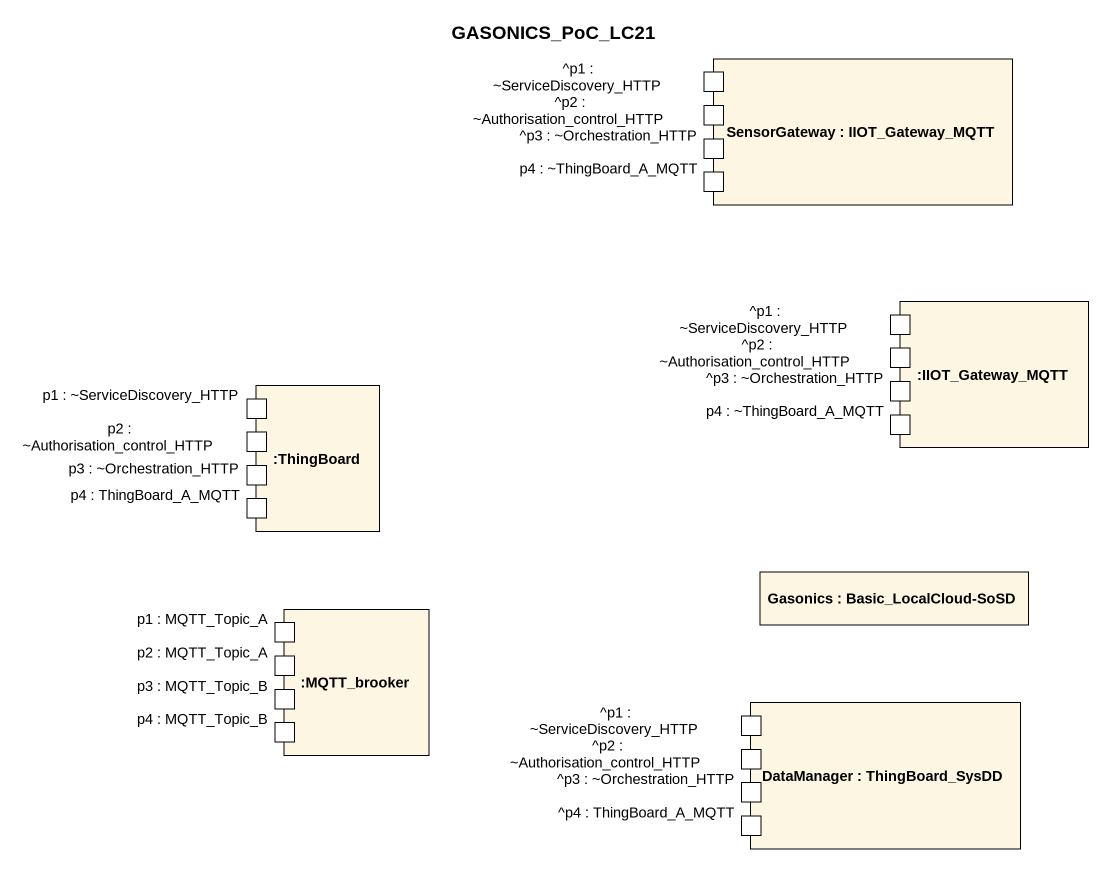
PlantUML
@startuml
title GASONICS_PoC_LC21
rectangle "SensorGateway : IIOT_Gateway_MQTT" as SensorGateway {
  port "^p1 : ~ServiceDiscovery_HTTP" as p1_ServiceDiscovery_HTTP
  port "^p2 : ~Authorisation_control_HTTP" as p2_Authorisation_control
  port "^p3 : ~Orchestration_HTTP" as p3_Orchestration_HTTP
  port "p4 : ~ThingBoard_A_MQTT" as p4_ThingBoard_A_MQTT
}
rectangle ":IIOT_Gateway_MQTT" as IIOT_Gateway_MQTT {
  port "^p1 : ~ServiceDiscovery_HTTP" as p1_ServiceDiscovery_HTTP_2
  port "^p2 : ~Authorisation_control_HTTP" as p2_Authorisation_control_2
  port "^p3 : ~Orchestration_HTTP" as p3_Orchestration_HTTP_2
  port "p4 : ~ThingBoard_A_MQTT" as p4_ThingBoard_A_MQTT_2
}
rectangle ":ThingBoard" as ThingBoard {
  port "p1 : ~ServiceDiscovery_HTTP" as p1_ServiceDiscovery_HTTP_3
  port "p2 : ~Authorisation_control_HTTP" as p2_Authorisation_control_3
  port "p3 : ~Orchestration_HTTP" as p3_Orchestration_HTTP_3
  port "p4 : ThingBoard_A_MQTT" as p4_ThingBoard_A_MQTT_3
}
rectangle ":MQTT_brooker" as MQTT_brooker {
  port "p1 : MQTT_Topic_A" as p1_MQTT_Topic_A
  port "p2 : MQTT_Topic_A" as p2_MQTT_Topic_A
  port "p3 : MQTT_Topic_B" as p3_MQTT_Topic_B
  port "p4 : MQTT_Topic_B" as p4_MQTT_Topic_B
}
rectangle "Gasonics : Basic_LocalCloud-SoSD" as Gasonics
rectangle "DataManager : ThingBoard_SysDD" as DataManager {
  port "^p1 : ~ServiceDiscovery_HTTP" as p1_ServiceDiscovery_HTTP_4
  port "^p2 : ~Authorisation_control_HTTP" as p2_Authorisation_control_4
  port "^p3 : ~Orchestration_HTTP" as p3_Orchestration_HTTP_4
  port "^p4 : ThingBoard_A_MQTT" as p4_ThingBoard_A_MQTT_4
}
@enduml
